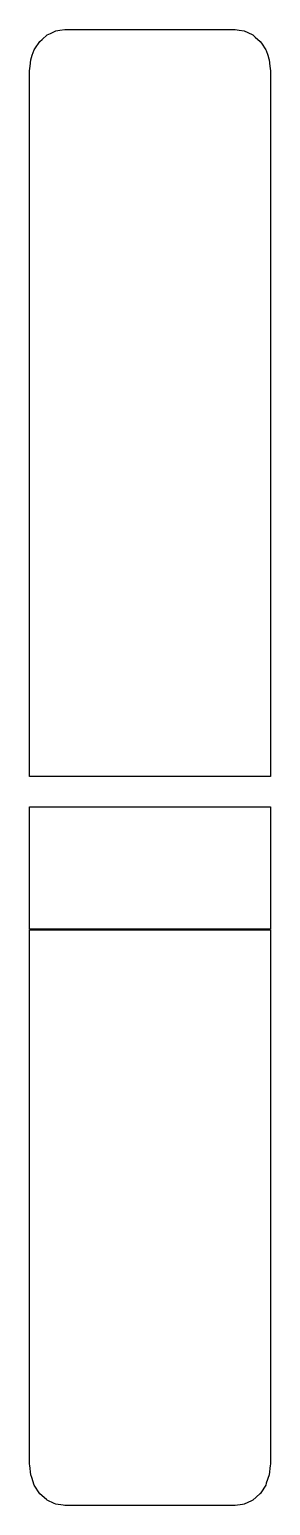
# Model space of a CAD drawing. Header units: metres. Extents: x 2.4 to 16, y -14.3 to 69.1.
import ezdxf

# ---------------------------------------------------------------- set-up
doc = ezdxf.new("R2010")
doc.units = ezdxf.units.M

msp = doc.modelspace()

# ---------------------------------------------------------------- linework, layer by layer
for p, q in [((2.706, 67.989), (2.986, 68.405)), ((2.986, 68.405), (3.103, 68.508)), ((3.103, 68.508), (3.4, 68.768)), ((3.4, 68.768), (3.589, 68.857)), ((3.589, 68.857), (3.882, 68.996)), ((3.882, 68.996), (4.112, 69.03)), ((4.112, 69.03), (4.4, 69.073)), ((4.4, 69.073), (8.795, 69.073)), ((8.795, 69.073), (14, 69.073)), ((14, 69.073), (14.232, 69.038)), ((14.232, 69.038), (14.518, 68.996)), ((14.518, 68.996), (14.716, 68.902)), ((14.716, 68.902), (15, 68.768)), ((15, 68.768), (15.139, 68.646)), ((15.139, 68.646), (15.414, 68.405)), ((15.414, 68.405), (15.486, 68.298)), ((2.468, 67.364), (2.557, 67.628)), ((2.557, 67.628), (2.668, 67.933)), ((2.668, 67.933), (2.706, 67.989)), ((15.486, 68.298), (15.732, 67.933)), ((15.732, 67.933), (15.75, 67.883)), ((15.75, 67.883), (15.843, 67.628)), ((15.843, 67.628), (15.917, 67.408)), ((2.4, 66.746), (2.428, 67.002)), ((2.4, 66.622), (2.4, 66.746)), ((2.428, 67.002), (2.468, 67.364)), ((15.917, 67.408), (15.932, 67.364)), ((15.932, 67.364), (15.972, 67.002)), ((15.972, 67.002), (16, 66.746)), ((16, 66.746), (16, 66.536)), ((2.4, 64.806), (2.4, 66.622)), ((16, 66.536), (16, 66.499)), ((16, 66.499), (16, 63.633)), ((2.4, 64.669), (2.4, 64.806)), ((2.4, 63.239), (2.4, 64.669)), ((16, 63.633), (16, 62.041)), ((2.4, 62.097), (2.4, 63.239)), ((2.4, 61.845), (2.4, 62.097)), ((2.4, 60.867), (2.4, 61.845)), ((16, 62.041), (16, 61.567)), ((16, 61.567), (16, 60.43)), ((2.4, 60.571), (2.4, 60.867)), ((2.4, 59.702), (2.4, 60.571)), ((16, 60.43), (16, 59.588)), ((2.4, 58.906), (2.4, 59.702)), ((16, 59.588), (16, 58.907)), ((2.4, 58.579), (2.4, 58.906)), ((2.4, 57.817), (2.4, 58.579)), ((16, 58.907), (16, 58.316)), ((2.4, 57.484), (2.4, 57.817)), ((16, 58.316), (16, 57.772)), ((16, 57.772), (16, 57.241)), ((2.4, 56.724), (2.4, 57.484)), ((2.4, 56.404), (2.4, 56.724)), ((16, 57.241), (16, 56.59)), ((2.4, 56.138), (2.4, 56.404)), ((2.4, 55.947), (2.4, 56.138)), ((2.4, 53.435), (2.4, 55.947)), ((16, 56.59), (16, 55.99)), ((16, 55.99), (16, 45.994)), ((16, 55.99), (16, 55.99)), ((2.4, 50.885), (2.4, 53.435)), ((2.4, 45.994), (2.4, 50.885)), ((2.4, 38.565), (2.4, 45.994)), ((16, 45.994), (16, 38.565)), ((2.4, 33.807), (2.4, 38.565)), ((16, 38.565), (16, 33.807)), ((2.4, 30.646), (2.4, 33.807)), ((16, 33.807), (16, 26.853)), ((2.4, 26.853), (2.4, 30.646)), ((13.321, 26.853), (2.4, 26.853)), ((16, 26.853), (13.321, 26.853)), ((2.4, 22.056), (2.4, 25.147)), ((2.4, 25.147), (5.079, 25.147)), ((5.079, 25.147), (16, 25.147)), ((16, 25.147), (16, 18.324)), ((16, 25.147), (16, 25.147)), ((2.4, 18.219), (2.4, 22.056)), ((2.441, 18.219), (2.4, 18.219)), ((2.4, 9.267), (2.4, 18.193)), ((2.4, 18.193), (15.959, 18.193)), ((16, 18.219), (2.441, 18.219)), ((15.959, 18.193), (16, 18.193)), ((16, 18.324), (16, 18.219)), ((16, 18.193), (16, 9.267)), ((2.4, 5.263), (2.4, 9.267)), ((16, 9.267), (16, -0.276)), ((2.4, 2.034), (2.4, 5.263)), ((2.4, -0.744), (2.4, 2.034)), ((2.4, -0.988), (2.4, -0.744)), ((16, -0.276), (16, -0.93)), ((16, -0.276), (16, -0.276)), ((2.4, -1.292), (2.4, -0.988)), ((2.4, -1.627), (2.4, -1.292)), ((2.4, -2.398), (2.4, -1.627)), ((16, -0.93), (16, -1.657)), ((16, -1.657), (16, -2.116)), ((2.4, -2.731), (2.4, -2.398)), ((16, -2.116), (16, -2.599)), ((2.4, -3.524), (2.4, -2.731)), ((16, -2.599), (16, -3.14)), ((16, -3.14), (16, -3.792)), ((2.4, -4.37), (2.4, -3.524)), ((16, -3.792), (16, -4.643)), ((2.4, -4.685), (2.4, -4.37)), ((2.4, -5.621), (2.4, -4.685)), ((16, -4.643), (16, -5.297)), ((2.4, -5.9), (2.4, -5.621)), ((16, -5.297), (16, -6.453)), ((2.4, -6.974), (2.4, -5.9)), ((16, -6.453), (16, -8.378)), ((2.4, -8.265), (2.4, -6.974)), ((2.4, -8.47), (2.4, -8.265)), ((2.4, -10.065), (2.4, -8.47)), ((16, -8.378), (16, -8.877)), ((16, -8.877), (16, -12.005)), ((2.4, -12.005), (2.4, -10.065)), ((2.408, -12.083), (2.4, -12.005)), ((2.468, -12.611), (2.408, -12.083)), ((15.992, -12.083), (15.932, -12.611)), ((16, -12.005), (15.992, -12.083)), ((2.522, -12.769), (2.468, -12.611)), ((2.668, -13.191), (2.522, -12.769)), ((2.705, -13.249), (2.668, -13.191)), ((2.946, -13.628), (2.705, -13.249)), ((15.732, -13.191), (15.453, -13.628)), ((15.767, -13.089), (15.732, -13.191)), ((15.932, -12.611), (15.767, -13.089)), ((2.981, -13.678), (2.946, -13.628)), ((2.986, -13.685), (2.981, -13.678)), ((3.353, -14.002), (2.986, -13.685)), ((3.4, -14.042), (3.353, -14.002)), ((3.796, -14.227), (3.4, -14.042)), ((14.937, -14.072), (14.518, -14.267)), ((15, -14.042), (14.937, -14.072)), ((15.406, -13.692), (15, -14.042)), ((15.414, -13.685), (15.406, -13.692)), ((15.453, -13.628), (15.414, -13.685)), ((3.882, -14.267), (3.796, -14.227)), ((4.293, -14.328), (3.882, -14.267)), ((4.4, -14.343), (4.293, -14.328)), ((11.974, -14.343), (4.4, -14.343)), ((14, -14.343), (11.974, -14.343)), ((14.418, -14.282), (14, -14.343)), ((14.518, -14.267), (14.418, -14.282))]:
    msp.add_line(p, q)

doc.saveas('drawing.dxf')
